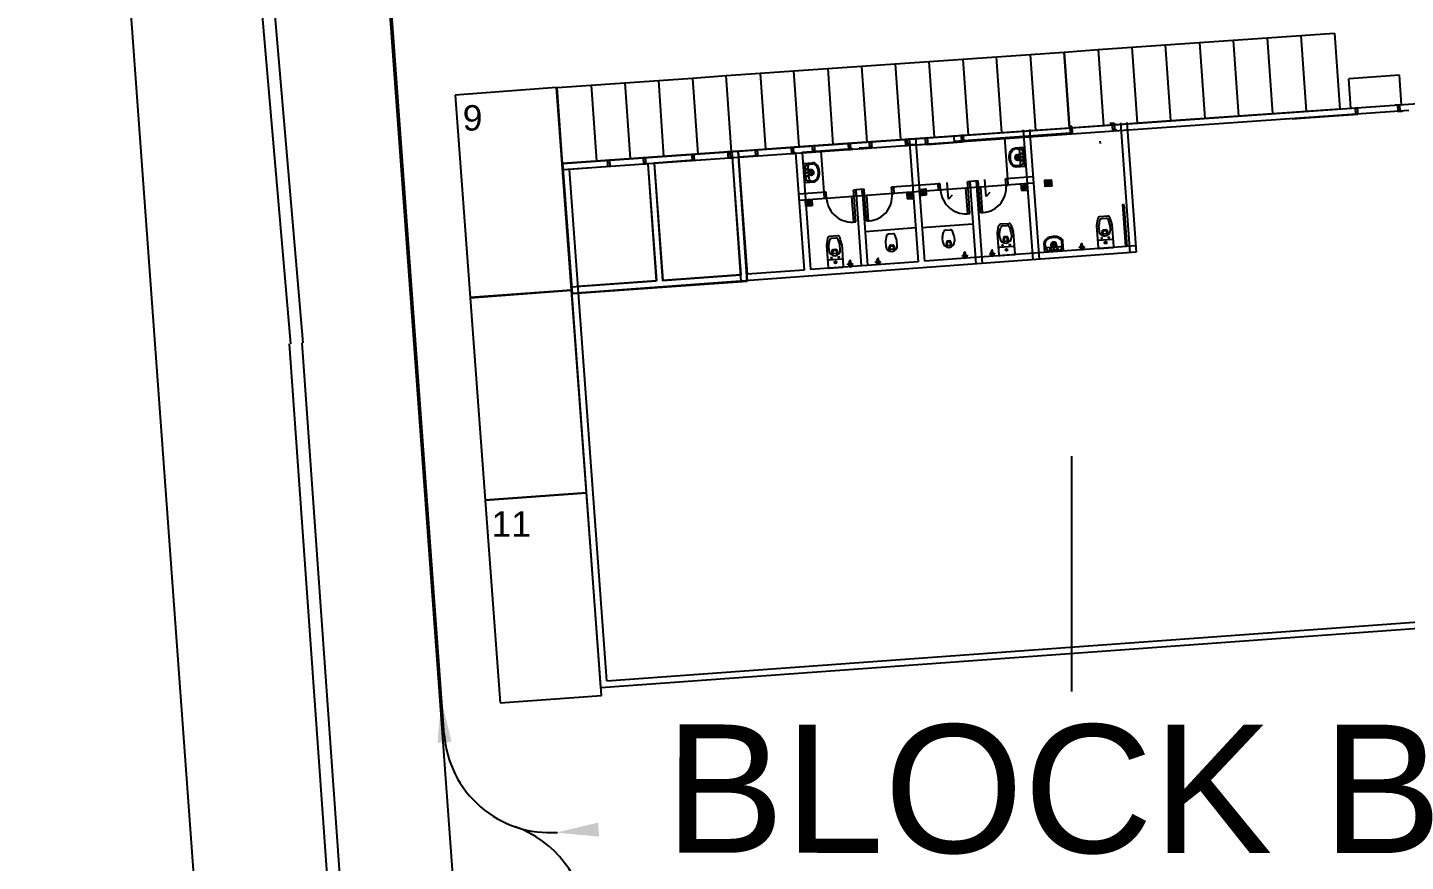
# Model space of a CAD drawing. Extents: x 134044 to 2458691, y -1196082 to 3409924.
# Drawn here: x 134202.12 to 134243.31, y 153733.9 to 153758.83 of the extents above; entities that cross this region are included whole.
import ezdxf

# ---------------------------------------------------------------- set-up
doc = ezdxf.new("R2010")
doc.units = 0
doc.linetypes.add('HIDDEN', pattern=[0.375, 0.25, -0.125])
for name, color, linetype in [('$DRAIN', 5, 'CONTINUOUS'), ('$LOTMLK', 7, 'CONTINUOUS'), ('000_-_ARCHITECT', 251, 'CONTINUOUS'), ('000_-_BORDER', 7, 'CONTINUOUS'), ('000_-_BORDER_BGN', 7, 'CONTINUOUS'), ('000_-_LABEL', 7, 'CONTINUOUS'), ('000_-_PARKING', 7, 'CONTINUOUS'), ('000_-_SETBACK_LINE', 6, 'CONTINUOUS'), ('000_-_TRAFIK', 7, 'HIDDEN'), ('1', 251, 'CONTINUOUS'), ('MIMIC_SIZE', 7, 'CONTINUOUS'), ('SANITARY', 4, 'CONTINUOUS')]:
    doc.layers.add(name, color=color, linetype=linetype)
doc.styles.get("Standard").update_dxf_attribs({"font": 'arial.ttf'})

msp = doc.modelspace()

# ---------------------------------------------------------------- linework, layer by layer
at = {"layer": '$DRAIN', "color": 0, "linetype": 'BYBLOCK'}
for p, q in [((134209.982, 153749.37), (134206.273, 153792.601)), ((134210.36, 153749.403), (134206.651, 153792.633)), ((134213.991, 153692.356), (134209.948, 153749.373)), ((134214.331, 153692.943), (134210.326, 153749.4))]:
    msp.add_line(p, q, dxfattribs=at)
at = {"layer": '$LOTMLK', "color": 0, "linetype": 'BYBLOCK'}
msp.add_line((134211.481, 153673.018), (134202.116, 153801.794), dxfattribs=at)
at = {"layer": '000_-_ARCHITECT', "color": 0, "linetype": 'BYBLOCK'}
for p, q in [((134240.182, 153758.594), (134241.192, 153758.665)), ((134241.192, 153758.665), (134241.351, 153756.391)), ((134234.119, 153758.17), (134235.13, 153758.24)), ((134235.13, 153758.24), (134236.14, 153758.311)), ((134235.13, 153758.24), (134235.289, 153755.967)), ((134236.14, 153758.311), (134237.151, 153758.382)), ((134236.299, 153756.038), (134236.14, 153758.311)), ((134237.151, 153758.382), (134238.161, 153758.452)), ((134237.151, 153758.382), (134237.31, 153756.108)), ((134238.161, 153758.452), (134239.171, 153758.523)), ((134238.161, 153758.452), (134238.32, 153756.179)), ((134239.171, 153758.523), (134240.182, 153758.594)), ((134239.171, 153758.523), (134239.331, 153756.25)), ((134240.182, 153758.594), (134240.341, 153756.32)), ((134228.057, 153757.745), (134229.067, 153757.816)), ((134229.067, 153757.816), (134231.088, 153757.957)), ((134229.226, 153755.542), (134229.067, 153757.816)), ((134230.078, 153757.887), (134230.237, 153755.613)), ((134231.088, 153757.957), (134232.098, 153758.028)), ((134231.247, 153755.684), (134231.088, 153757.957)), ((134232.098, 153758.028), (134233.109, 153758.099)), ((134232.258, 153755.755), (134232.098, 153758.028)), ((134233.109, 153758.099), (134234.119, 153758.17)), ((134233.268, 153755.825), (134233.109, 153758.099)), ((134233.109, 153758.099), (134233.268, 153755.825)), ((134234.119, 153758.17), (134234.278, 153755.896)), ((134218.112, 153754.764), (134256.803, 153757.473)), ((134221.994, 153757.321), (134223.005, 153757.392)), ((134223.005, 153757.392), (134224.015, 153757.462)), ((134223.164, 153755.118), (134223.005, 153757.392)), ((134224.015, 153757.462), (134225.026, 153757.533)), ((134224.015, 153757.462), (134224.174, 153755.189)), ((134225.026, 153757.533), (134226.036, 153757.604)), ((134225.185, 153755.26), (134225.026, 153757.533)), ((134226.036, 153757.604), (134227.046, 153757.674)), ((134226.036, 153757.604), (134226.195, 153755.33)), ((134227.046, 153757.674), (134228.057, 153757.745)), ((134227.046, 153757.674), (134227.206, 153755.401)), ((134228.057, 153757.745), (134228.216, 153755.472)), ((134243.134, 153757.404), (134241.618, 153757.298)), ((134243.196, 153756.52), (134243.134, 153757.404)), ((134217.953, 153757.038), (134218.963, 153757.109)), ((134218.112, 153754.764), (134217.953, 153757.038)), ((134218.963, 153757.109), (134219.974, 153757.179)), ((134218.963, 153757.109), (134219.122, 153754.835)), ((134219.974, 153757.179), (134220.984, 153757.25)), ((134219.974, 153757.179), (134220.133, 153754.906)), ((134220.984, 153757.25), (134221.994, 153757.321)), ((134221.143, 153754.977), (134220.984, 153757.25)), ((134221.994, 153757.321), (134222.153, 153755.047)), ((134241.68, 153756.414), (134241.618, 153757.298)), ((134243.409, 153756.345), (134218.126, 153754.575)), ((134238.32, 153756.179), (134237.31, 153756.108)), ((134239.331, 153756.25), (134238.32, 153756.179)), ((134240.341, 153756.32), (134239.331, 153756.25)), ((134240.178, 153756.119), (134241.883, 153756.238)), ((134241.351, 153756.391), (134240.341, 153756.32)), ((134241.87, 153756.427), (134241.806, 153756.423)), ((134241.806, 153756.423), (134241.82, 153756.234)), ((134241.883, 153756.238), (134241.82, 153756.234)), ((134241.87, 153756.427), (134241.883, 153756.238)), ((134243.069, 153756.511), (134243.006, 153756.507)), ((134243.133, 153756.516), (134243.069, 153756.511)), ((134243.069, 153756.511), (134243.083, 153756.322)), ((134243.083, 153756.322), (134243.209, 153756.331)), ((134243.146, 153756.326), (134243.083, 153756.322)), ((134243.133, 153756.516), (134243.146, 153756.326)), ((134243.196, 153756.52), (134243.196, 153756.518)), ((134232.258, 153755.755), (134231.247, 153755.684)), ((134231.884, 153755.769), (134232.168, 153751.886)), ((134232.074, 153755.783), (134232.357, 153751.9)), ((134233.268, 153755.825), (134232.258, 153755.755)), ((134236.299, 153756.038), (134233.268, 153755.825)), ((134233.337, 153755.875), (134233.273, 153755.87)), ((134233.273, 153755.87), (134233.287, 153755.681)), ((134233.337, 153755.875), (134233.35, 153755.685)), ((134234.536, 153755.962), (134234.473, 153755.958)), ((134234.599, 153755.967), (134234.536, 153755.962)), ((134234.536, 153755.962), (134234.55, 153755.773)), ((134234.55, 153755.773), (134234.676, 153755.782)), ((134234.599, 153755.967), (134234.613, 153755.777)), ((134234.599, 153755.967), (134234.613, 153755.777)), ((134234.662, 153755.972), (134234.663, 153755.969)), ((134234.789, 153755.981), (134235.072, 153752.098)), ((134234.978, 153755.995), (134235.261, 153752.112)), ((134237.31, 153756.108), (134236.299, 153756.038)), ((134239.925, 153756.101), (134240.178, 153756.119)), ((134229.574, 153755.567), (134218.112, 153754.764)), ((134226.195, 153755.33), (134225.185, 153755.26)), ((134227.206, 153755.401), (134226.195, 153755.33)), ((134226.646, 153755.362), (134226.583, 153755.357)), ((134226.709, 153755.366), (134226.646, 153755.362)), ((134226.646, 153755.362), (134226.659, 153755.172)), ((134226.709, 153755.366), (134226.722, 153755.177)), ((134228.216, 153755.472), (134227.206, 153755.401)), ((134227.34, 153755.41), (134227.277, 153755.406)), ((134227.277, 153755.406), (134227.291, 153755.217)), ((134227.339, 153755.437), (134227.352, 153755.248)), ((134227.34, 153755.41), (134227.354, 153755.221)), ((134229.226, 153755.542), (134228.216, 153755.472)), ((134228.351, 153755.481), (134228.288, 153755.477)), ((134228.414, 153755.486), (134228.351, 153755.481)), ((134228.351, 153755.481), (134228.364, 153755.292)), ((134228.414, 153755.486), (134228.427, 153755.296)), ((134228.475, 153755.52), (134228.744, 153751.827)), ((134228.489, 153755.331), (134228.678, 153755.345)), ((134228.664, 153755.534), (134228.934, 153751.84)), ((134229.027, 153755.338), (134228.68, 153755.314)), ((134229.014, 153755.528), (134228.951, 153755.523)), ((134228.951, 153755.523), (134228.964, 153755.334)), ((134229.027, 153755.338), (134228.964, 153755.334)), ((134229.014, 153755.528), (134229.027, 153755.338)), ((134229.027, 153755.338), (134230.038, 153755.409)), ((134230.237, 153755.613), (134229.226, 153755.542)), ((134229.801, 153755.617), (134229.815, 153755.428)), ((134229.815, 153755.428), (134233.287, 153755.681)), ((134230.024, 153755.598), (134229.961, 153755.594)), ((134230.087, 153755.603), (134230.024, 153755.598)), ((134230.024, 153755.598), (134230.038, 153755.409)), ((134230.164, 153755.418), (134230.038, 153755.409)), ((134230.101, 153755.413), (134230.038, 153755.409)), ((134230.087, 153755.603), (134230.101, 153755.413)), ((134231.247, 153755.684), (134230.237, 153755.613)), ((134231.42, 153754.307), (134231.33, 153755.538)), ((134233.35, 153755.685), (134233.287, 153755.681)), ((134234.176, 153755.428), (134234.181, 153755.365)), ((134220.133, 153754.906), (134219.122, 153754.835)), ((134222.153, 153755.047), (134220.133, 153754.906)), ((134220.583, 153754.937), (134220.457, 153754.929)), ((134220.52, 153754.933), (134220.533, 153754.744)), ((134220.583, 153754.937), (134220.597, 153754.748)), ((134222.036, 153755.039), (134221.973, 153755.035)), ((134221.973, 153755.035), (134221.986, 153754.845)), ((134222.036, 153755.039), (134222.049, 153754.85)), ((134223.164, 153755.118), (134222.153, 153755.047)), ((134223.046, 153755.11), (134222.983, 153755.105)), ((134223.109, 153755.114), (134223.046, 153755.11)), ((134223.046, 153755.11), (134223.059, 153754.92)), ((134223.059, 153754.935), (134223.943, 153754.999)), ((134223.185, 153754.944, 0), (134223.059, 153754.935, 0)), ((134223.186, 153754.929), (134223.059, 153754.92)), ((134223.123, 153754.925), (134223.059, 153754.92)), ((134223.109, 153755.114), (134223.123, 153754.925)), ((134225.185, 153755.26), (134223.164, 153755.118)), ((134223.172, 153755.119), (134223.444, 153751.235)), ((134223.185, 153754.944), (134223.441, 153751.44)), ((134223.362, 153755.132), (134223.634, 153751.248)), ((134223.943, 153754.999, 0), (134223.375, 153754.958, 0)), ((134223.944, 153754.982), (134223.375, 153754.942)), ((134223.375, 153754.958), (134223.63, 153751.454)), ((134223.93, 153755.172), (134223.867, 153755.167)), ((134223.867, 153755.167), (134223.88, 153754.978)), ((134223.944, 153754.982), (134223.88, 153754.978)), ((134223.93, 153755.172), (134223.944, 153754.982)), ((134224.941, 153755.242), (134224.878, 153755.238)), ((134225.004, 153755.247), (134224.941, 153755.242)), ((134224.941, 153755.242), (134224.954, 153755.053)), ((134225.079, 153755.082, 0), (134224.953, 153755.073, 0)), ((134225.08, 153755.062), (134224.954, 153755.053)), ((134225.017, 153755.057), (134224.954, 153755.053)), ((134225.004, 153755.247), (134225.017, 153755.057)), ((134225.079, 153755.082), (134225.335, 153751.578)), ((134226.784, 153755.207, 0), (134225.269, 153755.096, 0)), ((134225.269, 153755.096), (134225.524, 153751.592)), ((134226.785, 153755.181), (134225.27, 153755.075)), ((134225.649, 153755.102), (134225.27, 153755.075)), ((134225.635, 153755.291), (134225.572, 153755.287)), ((134225.572, 153755.287), (134225.585, 153755.097)), ((134225.649, 153755.102), (134225.585, 153755.097)), ((134225.635, 153755.291), (134225.649, 153755.102)), ((134225.927, 153753.906), (134225.837, 153755.137)), ((134226.784, 153755.207, 0), (134226.658, 153755.197, 0)), ((134226.785, 153755.181), (134226.659, 153755.172)), ((134226.722, 153755.177), (134226.659, 153755.172)), ((134227.352, 153755.248, 0), (134226.973, 153755.22, 0)), ((134227.354, 153755.221), (134226.975, 153755.194)), ((134227.354, 153755.221), (134227.291, 153755.217)), ((134228.49, 153755.301), (134228.364, 153755.292)), ((134228.427, 153755.296), (134228.364, 153755.292)), ((134219.122, 153754.835), (134218.112, 153754.764)), ((134219.255, 153739.095), (134218.112, 153754.764)), ((134219.523, 153754.677, 0), (134218.315, 153754.589, 0)), ((134219.434, 153739.299), (134218.319, 153754.589)), ((134219.51, 153754.862), (134219.447, 153754.858)), ((134219.447, 153754.858), (134219.46, 153754.668)), ((134219.523, 153754.673), (134219.46, 153754.668)), ((134219.51, 153754.862), (134219.523, 153754.673)), ((134220.533, 153754.751), (134222.049, 153754.861)), ((134220.66, 153754.76, 0), (134220.533, 153754.751, 0)), ((134220.66, 153754.752), (134220.533, 153754.744)), ((134220.597, 153754.748), (134220.533, 153754.744)), ((134220.66, 153754.76), (134220.915, 153751.256)), ((134220.66, 153754.752), (134220.905, 153751.248)), ((134222.049, 153754.861, 0), (134220.849, 153754.774, 0)), ((134222.049, 153754.85), (134220.849, 153754.766)), ((134220.849, 153754.774), (134221.105, 153751.27)), ((134220.849, 153754.766), (134221.094, 153751.261)), ((134222.049, 153754.85), (134221.986, 153754.845)), ((134232.191, 153754.173), (134225.183, 153753.662)), ((134229.399, 153754.16), (134227.947, 153754.054)), ((134229.399, 153754.16), (134229.336, 153754.155)), ((134229.35, 153753.965), (134229.336, 153754.155)), ((134229.413, 153753.97), (134229.399, 153754.16)), ((134229.647, 153753.697, 0), (134229.61, 153754.201, 0)), ((134230.536, 153754.242), (134230.22, 153754.219)), ((134230.283, 153754.224), (134230.22, 153754.219)), ((134230.234, 153754.03), (134230.22, 153754.219)), ((134230.297, 153754.035), (134230.283, 153754.224)), ((134230.283, 153754.224), (134230.463, 153751.762)), ((134230.473, 153754.238), (134230.536, 153754.242)), ((134230.473, 153754.238), (134230.652, 153751.775)), ((134230.605, 153753.295), (134230.536, 153754.242)), ((134230.773, 153753.779, 0), (134230.736, 153754.283, 0)), ((134232.177, 153754.362), (134231.357, 153754.302)), ((134231.357, 153754.302), (134231.42, 153754.307)), ((134231.37, 153754.113), (134231.357, 153754.302)), ((134231.37, 153754.113), (134231.434, 153754.117)), ((134231.434, 153754.117), (134231.42, 153754.307)), ((134225.99, 153753.911), (134225.169, 153753.851)), ((134225.99, 153753.911), (134225.927, 153753.906)), ((134225.941, 153753.717), (134225.927, 153753.906)), ((134226.004, 153753.721), (134225.941, 153753.717)), ((134226.004, 153753.721), (134225.99, 153753.911)), ((134226.825, 153753.781), (134226.761, 153753.777)), ((134226.817, 153753.015), (134226.761, 153753.777)), ((134226.874, 153753.975), (134226.811, 153753.971)), ((134226.825, 153753.781), (134226.811, 153753.971)), ((134226.888, 153753.786), (134226.825, 153753.781)), ((134226.88, 153753.024), (134226.825, 153753.781)), ((134227.126, 153753.994), (134226.874, 153753.975)), ((134226.874, 153753.975), (134227.04, 153751.702)), ((134226.888, 153753.786), (134226.874, 153753.975)), ((134227.063, 153753.989), (134227.126, 153753.994)), ((134227.063, 153753.989), (134227.229, 153751.716)), ((134227.077, 153753.8), (134227.063, 153753.989)), ((134227.077, 153753.8), (134227.14, 153753.804)), ((134227.14, 153753.804), (134227.126, 153753.994)), ((134227.195, 153753.047), (134227.14, 153753.804)), ((134227.259, 153753.048), (134227.203, 153753.809)), ((134227.947, 153754.054), (134228.01, 153754.058)), ((134227.961, 153753.864), (134227.947, 153754.054)), ((134227.961, 153753.864), (134228.024, 153753.869)), ((134228.024, 153753.869), (134228.01, 153754.058)), ((134229.413, 153753.97), (134229.35, 153753.965)), ((134229.756, 153753.817, 0), (134229.647, 153753.697, 0)), ((134230.234, 153754.03), (134230.171, 153754.025)), ((134230.226, 153753.264), (134230.171, 153754.025)), ((134230.297, 153754.035), (134230.234, 153754.03)), ((134230.289, 153753.272), (134230.234, 153754.03)), ((134230.487, 153754.048), (134230.55, 153754.053)), ((134230.55, 153754.053), (134230.613, 153754.058)), ((134230.668, 153753.296), (134230.613, 153754.058)), ((134230.882, 153753.899, 0), (134230.773, 153753.779, 0)), ((134234.848, 153753.541), (134234.886, 153753.544)), ((134234.848, 153753.541, 0), (134234.94, 153752.279, 0)), ((134234.886, 153753.544, 0), (134234.978, 153752.281, 0)), ((134228.671, 153752.837), (134227.155, 153752.726)), ((134228.86, 153752.851), (134230.375, 153752.961)), ((134227.767, 153752.432), (134227.777, 153752.291)), ((134227.793, 153752.598), (134227.768, 153752.447)), ((134227.994, 153752.661), (134227.851, 153752.65)), ((134228.105, 153752.472), (134228.058, 153752.617)), ((134228.118, 153752.316), (134228.108, 153752.457)), ((134229.482, 153752.416), (134229.472, 153752.556)), ((134229.473, 153752.571), (134229.498, 153752.722)), ((134229.556, 153752.774), (134229.698, 153752.785)), ((134229.612, 153752.417), (134229.595, 153752.436)), ((134229.688, 153752.45, 0), (134229.614, 153752.444, 0)), ((134229.69, 153752.431, 0), (134229.615, 153752.425, 0)), ((134229.69, 153752.425, 0), (134229.616, 153752.419, 0)), ((134229.694, 153752.423), (134229.709, 153752.444)), ((134229.728, 153752.306, 0), (134229.697, 153752.42, 0)), ((134229.741, 153752.282, 0), (134229.703, 153752.422, 0)), ((134229.758, 153752.293, 0), (134229.721, 153752.427, 0)), ((134229.763, 153752.741), (134229.81, 153752.596)), ((134229.813, 153752.581), (134229.823, 153752.44)), ((134235.261, 153752.112), (134218.395, 153750.881)), ((134227.864, 153752.155, 0), (134227.88, 153752.292, 0)), ((134227.882, 153752.146, 0), (134227.899, 153752.29, 0)), ((134227.9, 153752.192, 0), (134227.882, 153752.146, 0)), ((134227.907, 153752.293), (134227.89, 153752.311)), ((134227.891, 153752.172, 0), (134227.905, 153752.289, 0)), ((134228.011, 153752.201, 0), (134227.9, 153752.192, 0)), ((134227.909, 153752.32, 0), (134227.984, 153752.325, 0)), ((134227.911, 153752.301, 0), (134227.985, 153752.306, 0)), ((134227.911, 153752.295, 0), (134227.986, 153752.3, 0)), ((134227.96, 153752.133), (134227.96, 153752.133)), ((134227.99, 153752.299), (134228.004, 153752.32)), ((134227.992, 153752.296, 0), (134228.024, 153752.179, 0)), ((134227.998, 153752.297, 0), (134228.036, 153752.157, 0)), ((134228.036, 153752.157, 0), (134228.011, 153752.201, 0)), ((134228.016, 153752.302, 0), (134228.053, 153752.169, 0)), ((134235.248, 153752.301), (134228.934, 153751.84)), ((134229.585, 153752.417, 0), (134229.568, 153752.279, 0)), ((134229.604, 153752.414, 0), (134229.586, 153752.271, 0)), ((134229.586, 153752.271, 0), (134229.605, 153752.317, 0)), ((134229.61, 153752.414, 0), (134229.595, 153752.294, 0)), ((134229.605, 153752.317, 0), (134229.716, 153752.325, 0)), ((134229.665, 153752.258), (134229.665, 153752.258)), ((134229.716, 153752.325, 0), (134229.741, 153752.282, 0)), ((134228.744, 153751.827), (134225.524, 153751.592)), ((134220.905, 153751.248), (134218.381, 153751.071)), ((134220.915, 153751.256), (134218.571, 153751.085)), ((134223.431, 153751.424), (134221.094, 153751.261)), ((134223.441, 153751.44), (134221.105, 153751.27)), ((134225.335, 153751.578), (134223.63, 153751.454)), ((134219.255, 153739.095), (134257.913, 153741.904)), ((134219.434, 153739.299), (134244.495, 153741.119))]:
    msp.add_line(p, q, dxfattribs=at)
for centre, radius, start, end in [((134230.625, 153754.044, 0), 0.749, 268.497, 5.2643), ((134226.752, 153753.762, 0), 0.749, 183.0783, 279.8455), ((134227.215, 153753.795, 0), 0.749, 268.497, 5.2643), ((134230.161, 153754.01, 0), 0.749, 183.0783, 279.8455), ((134227.83, 153752.437, 0), 0.0633, 170.4643, 184.1713), ((134227.856, 153752.587, 0), 0.0633, 94.1713, 170.4643), ((134227.998, 153752.597, 0), 0.0633, 17.8782, 94.1713), ((134228.045, 153752.452, 0), 0.0633, 4.1713, 17.8782), ((134229.535, 153752.561, 0), 0.0633, 170.4643, 184.1713), ((134229.653, 153752.428, 0), 0.171, 184.1713, 4.1713), ((134229.56, 153752.711, 0), 0.0633, 94.1713, 170.4643), ((134229.616, 153752.413, 0), 0.0317, 94.1713, 173.0611), ((134229.616, 153752.413, 0), 0.0127, 94.1713, 173.0611), ((134229.691, 153752.418, 0), 0.0317, 15.2815, 94.1713), ((134229.691, 153752.418, 0), 0.0127, 15.2815, 94.1713), ((134229.691, 153752.418, 0), 0.00633, 15.2815, 94.1713), ((134229.703, 153752.722, 0), 0.0633, 17.8782, 94.1713), ((134229.75, 153752.577, 0), 0.0633, 4.1713, 17.8782), ((134227.948, 153752.304, 0), 0.171, 184.1713, 4.1713), ((134227.912, 153752.288, 0), 0.0317, 94.1713, 173.0611), ((134227.912, 153752.288, 0), 0.0127, 94.1713, 173.0611), ((134227.912, 153752.288, 0), 0.00633, 94.1713, 173.0611), ((134227.986, 153752.294, 0), 0.0317, 15.2815, 94.1713), ((134227.986, 153752.294, 0), 0.0127, 15.2815, 94.1713), ((134227.986, 153752.294, 0), 0.00633, 15.2815, 94.1713), ((134229.616, 153752.413, 0), 0.00633, 94.1713, 173.0611)]:
    msp.add_arc(centre, radius, start, end, dxfattribs=at)
at = {"layer": '000_-_BORDER', "color": 0, "linetype": 'BYBLOCK'}
msp.add_line((134211.481, 153673.018), (134202.116, 153801.794), dxfattribs=at)
at = {"layer": '000_-_BORDER_BGN', "color": 0, "linetype": 'BYBLOCK'}
for p, q in [((134223.362, 153755.132), (134218.112, 153754.764)), ((134223.634, 153751.248), (134223.362, 153755.132)), ((134218.112, 153754.764), (134218.395, 153750.881)), ((134218.395, 153750.881), (134223.634, 153751.248))]:
    msp.add_line(p, q, dxfattribs=at)
at = {"layer": '000_-_PARKING', "color": 0, "linetype": 'BYBLOCK'}
for p, q in [((134217.928, 153757.036), (134214.897, 153756.812)), ((134219.271, 153738.861), (134217.928, 153757.036)), ((134214.897, 153756.812), (134216.241, 153738.637)), ((134218.375, 153750.979), (134215.345, 153750.755)), ((134215.345, 153750.751), (134218.376, 153750.975)), ((134218.823, 153744.922), (134215.793, 153744.698)), ((134215.793, 153744.694), (134218.823, 153744.918)), ((134216.241, 153738.637), (134219.271, 153738.861))]:
    msp.add_line(p, q, dxfattribs=at)
at = {"layer": '000_-_SETBACK_LINE', "color": 0, "linetype": 'BYBLOCK'}
msp.add_line((134210.655, 153790.794), (134218.62, 153681.274), dxfattribs=at)
at = {"layer": '000_-_TRAFIK', "color": 0, "linetype": 'BYBLOCK'}
msp.add_line((134214.573, 153737.693), (134210.822, 153789.261), dxfattribs=at)
for centre, start, end in [((134217.73, 153737.923), 184.1596, 274.1603), ((134215.652, 153731.943), 4.1485, 70.8421)]:
    msp.add_arc(centre, 3.165, start, end, dxfattribs=at)
for points in [[(134214.371, 153737.447), (134214.489, 153738.725), (134214.792, 153737.478)], [(134219.173, 153735.059), (134217.926, 153734.758), (134219.204, 153734.638)]]:
    msp.add_solid(points, dxfattribs=at)
at = {"layer": '1', "color": 0, "linetype": 'BYBLOCK'}
for p, q in [((134230.099, 153752.012, 0), (134230.065, 153752.01, 0)), ((134230.066, 153751.991, 0), (134230.065, 153752.01, 0)), ((134230.119, 153752.042, 0), (134230.115, 153752.097, 0)), ((134230.137, 153752.114, 0), (134230.129, 153752.113, 0)), ((134230.157, 153752.045, 0), (134230.153, 153752.1, 0)), ((134230.182, 153752.018, 0), (134230.216, 153752.021, 0)), ((134230.217, 153752.002, 0), (134230.216, 153752.021, 0)), ((134230.913, 153752.072, 0), (134230.879, 153752.069, 0)), ((134230.88, 153752.05, 0), (134230.879, 153752.069, 0)), ((134230.914, 153752.052, 0), (134230.88, 153752.05, 0)), ((134230.933, 153752.102, 0), (134230.929, 153752.156, 0)), ((134230.942, 153751.987, 0), (134230.939, 153752.026, 0)), ((134230.951, 153752.173, 0), (134230.943, 153752.173, 0)), ((134230.972, 153752.104, 0), (134230.968, 153752.159, 0)), ((134230.98, 153751.99, 0), (134230.977, 153752.028, 0)), ((134230.996, 153752.078, 0), (134231.03, 153752.08, 0)), ((134230.997, 153752.058, 0), (134231.032, 153752.061, 0)), ((134231.032, 153752.061, 0), (134231.03, 153752.08, 0)), ((134233.593, 153752.267, 0), (134233.559, 153752.265, 0)), ((134233.561, 153752.245, 0), (134233.559, 153752.265, 0)), ((134233.595, 153752.248, 0), (134233.561, 153752.245, 0)), ((134233.614, 153752.297, 0), (134233.61, 153752.352, 0)), ((134233.622, 153752.182, 0), (134233.619, 153752.221, 0)), ((134233.661, 153752.185, 0), (134233.622, 153752.182, 0)), ((134233.632, 153752.369, 0), (134233.624, 153752.368, 0)), ((134233.652, 153752.3, 0), (134233.648, 153752.355, 0)), ((134233.661, 153752.185, 0), (134233.658, 153752.224, 0)), ((134233.677, 153752.273, 0), (134233.711, 153752.276, 0)), ((134233.678, 153752.254, 0), (134233.712, 153752.256, 0)), ((134233.712, 153752.256, 0), (134233.711, 153752.276, 0)), ((134226.669, 153751.762, 0), (134226.635, 153751.76, 0)), ((134226.637, 153751.74, 0), (134226.635, 153751.76, 0)), ((134226.671, 153751.743, 0), (134226.637, 153751.74, 0)), ((134226.69, 153751.792, 0), (134226.686, 153751.847, 0)), ((134226.698, 153751.677, 0), (134226.695, 153751.716, 0)), ((134226.698, 153751.677, 0), (134226.737, 153751.68, 0)), ((134226.7, 153751.863, 0), (134226.708, 153751.864, 0)), ((134226.728, 153751.795, 0), (134226.724, 153751.85, 0)), ((134226.737, 153751.68, 0), (134226.734, 153751.719, 0)), ((134226.753, 153751.768, 0), (134226.787, 153751.771, 0)), ((134226.754, 153751.749, 0), (134226.788, 153751.751, 0)), ((134226.788, 153751.751, 0), (134226.787, 153751.771, 0)), ((134227.502, 153751.823, 0), (134227.468, 153751.82, 0)), ((134227.469, 153751.801, 0), (134227.468, 153751.82, 0)), ((134227.503, 153751.804, 0), (134227.469, 153751.801, 0)), ((134227.522, 153751.853, 0), (134227.518, 153751.908, 0)), ((134227.53, 153751.738, 0), (134227.527, 153751.777, 0)), ((134227.569, 153751.741, 0), (134227.53, 153751.738, 0)), ((134227.54, 153751.925, 0), (134227.532, 153751.924, 0)), ((134227.56, 153751.856, 0), (134227.556, 153751.91, 0)), ((134227.569, 153751.741, 0), (134227.566, 153751.78, 0)), ((134227.585, 153751.829, 0), (134227.619, 153751.831, 0)), ((134227.586, 153751.81, 0), (134227.62, 153751.812, 0)), ((134227.62, 153751.812, 0), (134227.619, 153751.831, 0)), ((134230.1, 153751.993, 0), (134230.066, 153751.991, 0)), ((134230.127, 153751.928, 0), (134230.124, 153751.966, 0)), ((134230.166, 153751.93, 0), (134230.127, 153751.928, 0)), ((134230.166, 153751.93, 0), (134230.163, 153751.969, 0)), ((134230.183, 153751.999, 0), (134230.217, 153752.002, 0)), ((134230.98, 153751.99, 0), (134230.942, 153751.987, 0))]:
    msp.add_line(p, q, dxfattribs=at)
for centre, radius in [((134230.141, 153752.006, 0), 0.0427), ((134230.141, 153752.006, 0), 0.0228), ((134230.955, 153752.065, 0), 0.0427), ((134230.955, 153752.065, 0), 0.0228), ((134233.636, 153752.261, 0), 0.0427), ((134233.636, 153752.261, 0), 0.0228), ((134226.712, 153751.756, 0), 0.0427), ((134226.712, 153751.756, 0), 0.0228), ((134227.544, 153751.816, 0), 0.0427), ((134227.544, 153751.816, 0), 0.0228)]:
    msp.add_circle(centre, radius, dxfattribs=at)
for centre, start, end in [((134230.13, 153752.098, 0), 94.1713, 184.1713), ((134230.138, 153752.099, 0), 4.1713, 94.1713), ((134230.944, 153752.158, 0), 94.1713, 184.1713), ((134230.953, 153752.158, 0), 4.1713, 94.1713), ((134233.625, 153752.353, 0), 94.1713, 184.1713), ((134233.633, 153752.354, 0), 4.1713, 94.1713), ((134226.701, 153751.848, 0), 94.1713, 184.1713), ((134226.709, 153751.849, 0), 4.1713, 94.1713), ((134227.533, 153751.909, 0), 94.1713, 184.1713), ((134227.541, 153751.909, 0), 4.1713, 94.1713)]:
    msp.add_arc(centre, 0.0152, start, end, dxfattribs=at)
at = {"layer": 'MIMIC_SIZE', "color": 1}
msp.add_line((134233.331, 153738.977), (134233.331, 153746.015), dxfattribs=at)
at = {"layer": 'SANITARY', "color": 0, "linetype": 'BYBLOCK'}
for p, q in [((134231.891, 153755.245, 0), (134231.628, 153755.226, 0)), ((134231.752, 153755.205, 0), (134231.63, 153755.196, 0)), ((134231.707, 153755.027, 0), (134231.779, 153755.032, 0)), ((134231.709, 153754.998, 0), (134231.782, 153755.004, 0)), ((134231.71, 153754.988, 0), (134231.782, 153754.994, 0)), ((134231.716, 153754.907, 0), (134231.788, 153754.913, 0)), ((134231.717, 153754.897, 0), (134231.789, 153754.903, 0)), ((134231.72, 153755.031, 0), (134231.779, 153755.035, 0)), ((134231.733, 153754.986, 0), (134231.783, 153754.99, 0)), ((134231.738, 153754.913, 0), (134231.788, 153754.917, 0)), ((134231.804, 153754.772, 0), (134231.777, 153755.135, 0)), ((134231.779, 153755.032, 0), (134231.779, 153755.035, 0)), ((134231.779, 153755.032, 0), (134231.783, 153754.99, 0)), ((134231.788, 153754.917, 0), (134231.791, 153754.874, 0)), ((134231.901, 153754.83, 0), (134231.882, 153755.092, 0)), ((134231.932, 153754.679, 0), (134231.891, 153755.245, 0)), ((134225.325, 153754.766, 0), (134225.587, 153754.785, 0)), ((134225.366, 153754.201, 0), (134225.325, 153754.766, 0)), ((134225.375, 153754.354, 0), (134225.356, 153754.616, 0)), ((134225.48, 153754.31, 0), (134225.453, 153754.674, 0)), ((134225.525, 153754.579, 0), (134225.465, 153754.574, 0)), ((134225.466, 153754.572, 0), (134225.465, 153754.574, 0)), ((134225.538, 153754.577, 0), (134225.466, 153754.572, 0)), ((134225.466, 153754.572, 0), (134225.469, 153754.529, 0)), ((134225.468, 153754.746, 0), (134225.589, 153754.755, 0)), ((134225.54, 153754.548, 0), (134225.468, 153754.543, 0)), ((134225.541, 153754.538, 0), (134225.469, 153754.533, 0)), ((134225.518, 153754.533, 0), (134225.469, 153754.529, 0)), ((134231.788, 153754.699, 0), (134231.667, 153754.691, 0)), ((134231.932, 153754.679, 0), (134231.669, 153754.66, 0)), ((134231.719, 153754.869, 0), (134231.791, 153754.874, 0)), ((134231.732, 153754.867, 0), (134231.791, 153754.871, 0)), ((134225.366, 153754.201, 0), (134225.628, 153754.22, 0)), ((134225.524, 153754.46, 0), (134225.474, 153754.456, 0)), ((134225.547, 153754.458, 0), (134225.474, 153754.452, 0)), ((134225.474, 153754.456, 0), (134225.477, 153754.413, 0)), ((134225.547, 153754.447, 0), (134225.475, 153754.442, 0)), ((134225.549, 153754.419, 0), (134225.477, 153754.413, 0)), ((134225.537, 153754.415, 0), (134225.477, 153754.411, 0)), ((134225.505, 153754.241, 0), (134225.626, 153754.25, 0)), ((134231.866, 153754.079, 0), (134231.912, 153754.083, 0)), ((134231.867, 153754.069, 0), (134231.913, 153754.072, 0)), ((134231.881, 153754.101, 0), (134231.911, 153754.103, 0)), ((134231.882, 153754.09, 0), (134231.911, 153754.093, 0)), ((134231.941, 153754.105, 0), (134231.911, 153754.103, 0)), ((134231.941, 153754.095, 0), (134231.911, 153754.093, 0)), ((134231.958, 153754.086, 0), (134231.912, 153754.083, 0)), ((134231.959, 153754.076, 0), (134231.913, 153754.072, 0)), ((134232.58, 153754.179, 0), (134232.631, 153754.183, 0)), ((134232.581, 153754.169, 0), (134232.631, 153754.173, 0)), ((134232.583, 153754.2, 0), (134232.629, 153754.203, 0)), ((134232.584, 153754.189, 0), (134232.63, 153754.193, 0)), ((134232.586, 153754.159, 0), (134232.632, 153754.163, 0)), ((134232.587, 153754.149, 0), (134232.633, 153754.152, 0)), ((134232.598, 153754.221, 0), (134232.628, 153754.223, 0)), ((134232.598, 153754.211, 0), (134232.628, 153754.213, 0)), ((134232.604, 153754.14, 0), (134232.633, 153754.142, 0)), ((134232.604, 153754.13, 0), (134232.634, 153754.132, 0)), ((134232.657, 153754.225, 0), (134232.628, 153754.223, 0)), ((134232.658, 153754.215, 0), (134232.628, 153754.213, 0)), ((134232.675, 153754.206, 0), (134232.629, 153754.203, 0)), ((134232.676, 153754.196, 0), (134232.63, 153754.193, 0)), ((134232.681, 153754.186, 0), (134232.631, 153754.183, 0)), ((134232.682, 153754.176, 0), (134232.631, 153754.173, 0)), ((134232.678, 153754.166, 0), (134232.632, 153754.163, 0)), ((134232.679, 153754.156, 0), (134232.633, 153754.152, 0)), ((134232.663, 153754.145, 0), (134232.633, 153754.142, 0)), ((134232.664, 153754.134, 0), (134232.634, 153754.132, 0)), ((134228.454, 153753.81, 0), (134228.504, 153753.814, 0)), ((134228.455, 153753.8, 0), (134228.505, 153753.804, 0)), ((134228.457, 153753.831, 0), (134228.503, 153753.834, 0)), ((134228.457, 153753.82, 0), (134228.503, 153753.824, 0)), ((134228.46, 153753.79, 0), (134228.506, 153753.793, 0)), ((134228.46, 153753.78, 0), (134228.506, 153753.783, 0)), ((134228.471, 153753.852, 0), (134228.501, 153753.854, 0)), ((134228.472, 153753.842, 0), (134228.502, 153753.844, 0)), ((134228.477, 153753.771, 0), (134228.507, 153753.773, 0)), ((134228.478, 153753.761, 0), (134228.508, 153753.763, 0)), ((134228.531, 153753.856, 0), (134228.501, 153753.854, 0)), ((134228.532, 153753.846, 0), (134228.502, 153753.844, 0)), ((134228.549, 153753.837, 0), (134228.503, 153753.834, 0)), ((134228.55, 153753.827, 0), (134228.503, 153753.824, 0)), ((134228.554, 153753.817, 0), (134228.504, 153753.814, 0)), ((134228.555, 153753.807, 0), (134228.505, 153753.804, 0)), ((134228.552, 153753.797, 0), (134228.506, 153753.793, 0)), ((134228.553, 153753.787, 0), (134228.506, 153753.783, 0)), ((134228.537, 153753.775, 0), (134228.507, 153753.773, 0)), ((134228.538, 153753.765, 0), (134228.508, 153753.763, 0)), ((134228.828, 153753.905, 0), (134228.878, 153753.909, 0)), ((134228.829, 153753.895, 0), (134228.879, 153753.899, 0)), ((134228.83, 153753.926, 0), (134228.877, 153753.929, 0)), ((134228.831, 153753.916, 0), (134228.877, 153753.919, 0)), ((134228.833, 153753.885, 0), (134228.88, 153753.889, 0)), ((134228.834, 153753.875, 0), (134228.88, 153753.879, 0)), ((134228.845, 153753.947, 0), (134228.875, 153753.949, 0)), ((134228.846, 153753.937, 0), (134228.876, 153753.939, 0)), ((134228.851, 153753.866, 0), (134228.881, 153753.869, 0)), ((134228.852, 153753.856, 0), (134228.882, 153753.859, 0)), ((134228.905, 153753.952, 0), (134228.875, 153753.949, 0)), ((134228.906, 153753.942, 0), (134228.876, 153753.939, 0)), ((134228.923, 153753.933, 0), (134228.877, 153753.929, 0)), ((134228.924, 153753.923, 0), (134228.877, 153753.919, 0)), ((134228.928, 153753.913, 0), (134228.878, 153753.909, 0)), ((134228.929, 153753.903, 0), (134228.879, 153753.899, 0)), ((134228.926, 153753.892, 0), (134228.88, 153753.889, 0)), ((134228.926, 153753.882, 0), (134228.88, 153753.879, 0)), ((134228.911, 153753.871, 0), (134228.881, 153753.869, 0)), ((134228.912, 153753.861, 0), (134228.882, 153753.859, 0)), ((134231.863, 153754.059, 0), (134231.914, 153754.062, 0)), ((134231.864, 153754.049, 0), (134231.914, 153754.052, 0)), ((134231.869, 153754.039, 0), (134231.915, 153754.042, 0)), ((134231.87, 153754.029, 0), (134231.916, 153754.032, 0)), ((134231.887, 153754.02, 0), (134231.917, 153754.022, 0)), ((134231.888, 153754.01, 0), (134231.917, 153754.012, 0)), ((134231.964, 153754.066, 0), (134231.914, 153754.062, 0)), ((134231.965, 153754.056, 0), (134231.914, 153754.052, 0)), ((134231.961, 153754.045, 0), (134231.915, 153754.042, 0)), ((134231.962, 153754.035, 0), (134231.916, 153754.032, 0)), ((134231.946, 153754.024, 0), (134231.917, 153754.022, 0)), ((134231.947, 153754.014, 0), (134231.917, 153754.012, 0)), ((134225.423, 153753.589, 0), (134225.474, 153753.593, 0)), ((134225.424, 153753.579, 0), (134225.474, 153753.583, 0)), ((134225.426, 153753.609, 0), (134225.472, 153753.613, 0)), ((134225.427, 153753.599, 0), (134225.473, 153753.603, 0)), ((134225.429, 153753.569, 0), (134225.475, 153753.572, 0)), ((134225.43, 153753.559, 0), (134225.476, 153753.562, 0)), ((134225.441, 153753.631, 0), (134225.471, 153753.633, 0)), ((134225.442, 153753.621, 0), (134225.471, 153753.623, 0)), ((134225.447, 153753.55, 0), (134225.477, 153753.552, 0)), ((134225.447, 153753.54, 0), (134225.477, 153753.542, 0)), ((134225.501, 153753.635, 0), (134225.471, 153753.633, 0)), ((134225.501, 153753.625, 0), (134225.471, 153753.623, 0)), ((134225.518, 153753.616, 0), (134225.472, 153753.613, 0)), ((134225.519, 153753.606, 0), (134225.473, 153753.603, 0)), ((134225.524, 153753.596, 0), (134225.474, 153753.593, 0)), ((134225.525, 153753.586, 0), (134225.474, 153753.583, 0)), ((134225.521, 153753.576, 0), (134225.475, 153753.572, 0)), ((134225.522, 153753.566, 0), (134225.476, 153753.562, 0)), ((134225.506, 153753.554, 0), (134225.477, 153753.552, 0)), ((134225.507, 153753.544, 0), (134225.477, 153753.542, 0)), ((134231.134, 153752.823, 0), (134231.148, 153752.906, 0)), ((134231.177, 153752.696, 0), (134231.203, 153752.846, 0)), ((134231.206, 153752.958, 0), (134231.448, 153752.976, 0)), ((134231.26, 153752.899, 0), (134231.403, 153752.909, 0)), ((134231.468, 153752.866, 0), (134231.515, 153752.72, 0)), ((134231.513, 153752.932, 0), (134231.539, 153752.852, 0)), ((134231.539, 153752.852, 0), (134231.578, 153752.729, 0)), ((134234.073, 153752.903, 0), (134234.121, 153752.251, 0)), ((134234.095, 153753.039, 0), (134234.074, 153752.911, 0)), ((134234.109, 153753.122, 0), (134234.095, 153753.039, 0)), ((134234.137, 153752.897, 0), (134234.148, 153752.756, 0)), ((134234.163, 153753.062, 0), (134234.138, 153752.912, 0)), ((134234.409, 153753.192, 0), (134234.167, 153753.174, 0)), ((134234.364, 153753.125, 0), (134234.221, 153753.115, 0)), ((134234.475, 153752.936, 0), (134234.429, 153753.081, 0)), ((134234.499, 153753.068, 0), (134234.474, 153753.148, 0)), ((134234.489, 153752.781, 0), (134234.478, 153752.921, 0)), ((134234.539, 153752.945, 0), (134234.499, 153753.068, 0)), ((134234.588, 153752.285, 0), (134234.541, 153752.937, 0)), ((134226.02, 153752.45, 0), (134225.999, 153752.322, 0)), ((134226.034, 153752.533, 0), (134226.02, 153752.45, 0)), ((134226.088, 153752.473, 0), (134226.063, 153752.323, 0)), ((134226.334, 153752.603, 0), (134226.092, 153752.585, 0)), ((134226.289, 153752.536, 0), (134226.146, 153752.526, 0)), ((134226.4, 153752.347, 0), (134226.354, 153752.493, 0)), ((134226.424, 153752.479, 0), (134226.399, 153752.559, 0)), ((134226.464, 153752.356, 0), (134226.424, 153752.479, 0)), ((134231.113, 153752.695, 0), (134231.134, 153752.823, 0)), ((134231.16, 153752.035, 0), (134231.113, 153752.687, 0)), ((134231.187, 153752.54, 0), (134231.177, 153752.681, 0)), ((134231.317, 153752.542, 0), (134231.299, 153752.56, 0)), ((134231.399, 153752.548, 0), (134231.414, 153752.568, 0)), ((134231.518, 153752.706, 0), (134231.528, 153752.565, 0)), ((134231.58, 153752.722, 0), (134231.627, 153752.069, 0)), ((134233.049, 153752.3, 0), (134233.04, 153752.421, 0)), ((134233.09, 153752.16, 0), (134233.07, 153752.423, 0)), ((134234.136, 153752.474, 0), (134234.54, 153752.503, 0)), ((134234.208, 153752.534, 0), (134234.246, 153752.537, 0)), ((134234.226, 153752.554, 0), (134234.229, 153752.516, 0)), ((134234.277, 153752.758, 0), (134234.26, 153752.776, 0)), ((134234.33, 153752.598, 0), (134234.33, 153752.598, 0)), ((134234.36, 153752.764, 0), (134234.374, 153752.784, 0)), ((134234.461, 153752.552, 0), (134234.423, 153752.55, 0)), ((134234.44, 153752.57, 0), (134234.443, 153752.532, 0)), ((134225.998, 153752.314, 0), (134226.046, 153751.662, 0)), ((134226.062, 153752.308, 0), (134226.073, 153752.167, 0)), ((134226.203, 153752.169, 0), (134226.185, 153752.187, 0)), ((134226.256, 153752.009, 0), (134226.256, 153752.009, 0)), ((134226.285, 153752.175, 0), (134226.3, 153752.195, 0)), ((134226.414, 153752.192, 0), (134226.403, 153752.333, 0)), ((134226.513, 153751.696, 0), (134226.466, 153752.349, 0)), ((134231.58, 153752.287, 0), (134231.176, 153752.258, 0)), ((134231.598, 153752.035, 0), (134231.194, 153752.005, 0)), ((134231.247, 153752.318, 0), (134231.285, 153752.321, 0)), ((134231.265, 153752.338, 0), (134231.268, 153752.3, 0)), ((134231.37, 153752.382, 0), (134231.37, 153752.382, 0)), ((134231.5, 153752.336, 0), (134231.462, 153752.334, 0)), ((134231.48, 153752.354, 0), (134231.482, 153752.316, 0)), ((134232.524, 153752.119, 0), (134232.505, 153752.382, 0)), ((134233.09, 153752.16, 0), (134232.524, 153752.119, 0)), ((134232.544, 153752.263, 0), (134232.535, 153752.384, 0)), ((134232.98, 153752.274, 0), (134232.616, 153752.248, 0)), ((134232.937, 153752.17, 0), (134232.674, 153752.15, 0)), ((134232.711, 153752.32, 0), (134232.716, 153752.26, 0)), ((134232.713, 153752.333, 0), (134232.718, 153752.26, 0)), ((134232.718, 153752.26, 0), (134232.716, 153752.26, 0)), ((134232.718, 153752.26, 0), (134232.761, 153752.263, 0)), ((134232.742, 153752.335, 0), (134232.747, 153752.262, 0)), ((134232.752, 153752.335, 0), (134232.757, 153752.263, 0)), ((134232.758, 153752.313, 0), (134232.761, 153752.263, 0)), ((134232.83, 153752.318, 0), (134232.834, 153752.269, 0)), ((134232.833, 153752.341, 0), (134232.838, 153752.269, 0)), ((134232.834, 153752.269, 0), (134232.877, 153752.272, 0)), ((134232.843, 153752.342, 0), (134232.848, 153752.27, 0)), ((134232.872, 153752.344, 0), (134232.877, 153752.272, 0)), ((134232.875, 153752.332, 0), (134232.879, 153752.272, 0)), ((134234.155, 153752.221, 0), (134234.559, 153752.251, 0)), ((134226.062, 153751.885, 0), (134226.466, 153751.914, 0)), ((134226.08, 153751.632, 0), (134226.484, 153751.662, 0)), ((134226.133, 153751.945, 0), (134226.171, 153751.948, 0)), ((134226.151, 153751.965, 0), (134226.154, 153751.928, 0)), ((134226.386, 153751.963, 0), (134226.348, 153751.961, 0)), ((134226.366, 153751.981, 0), (134226.368, 153751.943, 0))]:
    msp.add_line(p, q, dxfattribs=at)
for points in [[(134231.669, 153754.66), (134231.634, 153754.663), (134231.598, 153754.677), (134231.565, 153754.701), (134231.535, 153754.734), (134231.509, 153754.775), (134231.489, 153754.823), (134231.475, 153754.875), (134231.467, 153754.93), (134231.466, 153754.985), (134231.473, 153755.039), (134231.486, 153755.089), (134231.506, 153755.134), (134231.531, 153755.171), (134231.56, 153755.199), (134231.593, 153755.218), (134231.628, 153755.226)], [(134231.667, 153754.691), (134231.637, 153754.693), (134231.608, 153754.706), (134231.58, 153754.727), (134231.555, 153754.757), (134231.533, 153754.794), (134231.516, 153754.836), (134231.504, 153754.883), (134231.497, 153754.932), (134231.497, 153754.982), (134231.502, 153755.03), (134231.513, 153755.074), (134231.529, 153755.114), (134231.549, 153755.147), (134231.574, 153755.172), (134231.601, 153755.189), (134231.63, 153755.196)], [(134231.291, 153752.395), (134231.309, 153752.441), (134231.421, 153752.449), (134231.446, 153752.406)], [(134233.07, 153752.423), (134233.062, 153752.458), (134233.044, 153752.491), (134233.015, 153752.521), (134232.978, 153752.546), (134232.934, 153752.565), (134232.884, 153752.578), (134232.83, 153752.585), (134232.774, 153752.584), (134232.719, 153752.577), (134232.667, 153752.563), (134232.619, 153752.542), (134232.578, 153752.516), (134232.545, 153752.486), (134232.521, 153752.453), (134232.508, 153752.418), (134232.505, 153752.382)], [(134233.04, 153752.421), (134233.033, 153752.45), (134233.017, 153752.477), (134232.991, 153752.502), (134232.958, 153752.523), (134232.919, 153752.539), (134232.874, 153752.549), (134232.826, 153752.555), (134232.776, 153752.554), (134232.727, 153752.547), (134232.681, 153752.535), (134232.638, 153752.518), (134232.601, 153752.497), (134232.571, 153752.471), (134232.55, 153752.443), (134232.538, 153752.414), (134232.535, 153752.384)], [(134234.407, 153752.622), (134234.382, 153752.665), (134234.27, 153752.657), (134234.252, 153752.611)], [(134226.332, 153752.033), (134226.307, 153752.076), (134226.195, 153752.068), (134226.177, 153752.022)]]:
    msp.add_lwpolyline(points, dxfattribs=at)
at = {"layer": 'SANITARY', "color": 0, "linetype": 'BYBLOCK', "extrusion": (-3.45043e-13, 4.73107e-12, -1)}
for points in [[(-134225.628, 153754.22), (-134225.664, 153754.228), (-134225.696, 153754.246), (-134225.726, 153754.275), (-134225.751, 153754.312), (-134225.77, 153754.356), (-134225.784, 153754.407), (-134225.79, 153754.46), (-134225.79, 153754.516), (-134225.782, 153754.571), (-134225.768, 153754.623), (-134225.748, 153754.671), (-134225.722, 153754.712), (-134225.692, 153754.745), (-134225.658, 153754.769), (-134225.623, 153754.783), (-134225.587, 153754.785)], [(-134225.626, 153754.25), (-134225.655, 153754.257), (-134225.683, 153754.274), (-134225.707, 153754.299), (-134225.728, 153754.332), (-134225.744, 153754.371), (-134225.755, 153754.416), (-134225.76, 153754.464), (-134225.759, 153754.514), (-134225.753, 153754.563), (-134225.741, 153754.609), (-134225.724, 153754.652), (-134225.702, 153754.689), (-134225.677, 153754.719), (-134225.649, 153754.74), (-134225.619, 153754.752), (-134225.589, 153754.755)]]:
    msp.add_lwpolyline(points, dxfattribs=at)
at = {"layer": 'SANITARY', "color": 0, "linetype": 'BYBLOCK'}
for points in [[(134231.826, 153753.956), (134232.016, 153753.969), (134232.002, 153754.159), (134231.812, 153754.145)], [(134232.733, 153754.09), (134232.543, 153754.076), (134232.529, 153754.265), (134232.719, 153754.279)], [(134225.576, 153753.5), (134225.386, 153753.486), (134225.372, 153753.675), (134225.562, 153753.689)], [(134228.417, 153753.707), (134228.606, 153753.721), (134228.592, 153753.91), (134228.403, 153753.896)], [(134228.98, 153753.816), (134228.791, 153753.802), (134228.777, 153753.992), (134228.966, 153754.006)]]:
    msp.add_lwpolyline(points, close=True, dxfattribs=at)
for points in [[(134231.462, 153752.418), (134231.426, 153752.551, 0.358494), (134231.393, 153752.574), (134231.319, 153752.569, 0.358494), (134231.29, 153752.541), (134231.273, 153752.404)], [(134231.446, 153752.406), (134231.408, 153752.546, 0.358494), (134231.394, 153752.555), (134231.32, 153752.55, 0.358494), (134231.309, 153752.539), (134231.291, 153752.395)], [(134231.433, 153752.43), (134231.402, 153752.544, 0.358494), (134231.395, 153752.549), (134231.321, 153752.543, 0.358494), (134231.315, 153752.538), (134231.3, 153752.418)], [(134234.234, 153752.62), (134234.25, 153752.757, -0.358494), (134234.279, 153752.785), (134234.354, 153752.79, -0.358494), (134234.387, 153752.767), (134234.423, 153752.633)], [(134234.252, 153752.611), (134234.269, 153752.755, -0.358494), (134234.281, 153752.766), (134234.355, 153752.771, -0.358494), (134234.368, 153752.762), (134234.407, 153752.622)], [(134234.261, 153752.636), (134234.276, 153752.754, -0.358494), (134234.281, 153752.759), (134234.356, 153752.765, -0.358494), (134234.362, 153752.76), (134234.394, 153752.644)], [(134226.159, 153752.031), (134226.175, 153752.168, -0.358494), (134226.205, 153752.196), (134226.279, 153752.201, -0.358494), (134226.312, 153752.178), (134226.348, 153752.045)], [(134226.177, 153752.022), (134226.194, 153752.166, -0.358494), (134226.206, 153752.177), (134226.28, 153752.182, -0.358494), (134226.293, 153752.173), (134226.332, 153752.033)], [(134226.186, 153752.047), (134226.201, 153752.165, -0.358494), (134226.206, 153752.17), (134226.281, 153752.176, -0.358494), (134226.287, 153752.171), (134226.319, 153752.055)]]:
    msp.add_lwpolyline(points, format="xyb", dxfattribs=at)
for centre, radius in [((134231.72, 153754.948, 0), 0.0355), ((134231.72, 153754.948, 0), 0.0233), ((134231.838, 153755.061, 0), 0.0162), ((134231.846, 153754.958, 0), 0.0182), ((134231.846, 153754.958, 0), 0.00355), ((134225.403, 153754.591, 0), 0.0162), ((134225.411, 153754.488, 0), 0.0182), ((134225.411, 153754.488, 0), 0.00355), ((134225.537, 153754.497, 0), 0.0355), ((134225.537, 153754.497, 0), 0.0233), ((134231.853, 153754.855, 0), 0.0162), ((134225.418, 153754.385, 0), 0.0162), ((134231.914, 153754.057, 0), 0.0633), ((134232.631, 153754.178, 0), 0.0633), ((134228.505, 153753.809, 0), 0.0633), ((134228.878, 153753.904, 0), 0.0633), ((134225.474, 153753.588, 0), 0.0633), ((134234.227, 153752.535, 0), 0.0127), ((134234.345, 153752.4, 0), 0.0317), ((134234.345, 153752.4, 0), 0.0253), ((134234.442, 153752.551, 0), 0.0127), ((134231.266, 153752.319, 0), 0.0127), ((134231.384, 153752.184, 0), 0.0317), ((134231.384, 153752.184, 0), 0.0253), ((134231.481, 153752.335, 0), 0.0127), ((134232.699, 153752.198, 0), 0.0162), ((134232.793, 153752.332, 0), 0.0355), ((134232.793, 153752.332, 0), 0.0233), ((134232.802, 153752.205, 0), 0.0182), ((134232.802, 153752.205, 0), 0.00355), ((134232.905, 153752.213, 0), 0.0162), ((134226.152, 153751.946, 0), 0.0127), ((134226.27, 153751.811, 0), 0.0317), ((134226.27, 153751.811, 0), 0.0253), ((134226.367, 153751.962, 0), 0.0127)]:
    msp.add_circle(centre, radius, dxfattribs=at)
for centre, radius, start, end in [((134231.713, 153754.948, 0), 0.0795, 94.1713, 274.1713), ((134231.726, 153754.949, 0), 0.082, 110.0781, 258.2644), ((134231.713, 153754.948, 0), 0.0506, 94.1713, 274.1713), ((134231.713, 153754.948, 0), 0.0405, 94.1713, 274.1713), ((134231.726, 153754.949, 0), 0.082, 94.1713, 110.0781), ((134231.736, 153754.95, 0), 0.0365, 94.1713, 274.1713), ((134231.706, 153755.13, 0), 0.0709, 4.1713, 94.1713), ((134231.76, 153755.083, 0), 0.122, 4.1713, 94.1713), ((134225.477, 153754.625, 0), 0.122, 94.1713, 184.1713), ((134225.524, 153754.679, 0), 0.0709, 94.1713, 184.1713), ((134225.521, 153754.496, 0), 0.0365, 274.1713, 94.1713), ((134225.531, 153754.497, 0), 0.082, 78.2644, 94.1713), ((134225.544, 153754.498, 0), 0.0795, 274.1713, 94.1713), ((134225.544, 153754.498, 0), 0.0506, 274.1713, 94.1713), ((134225.544, 153754.498, 0), 0.0405, 274.1713, 94.1713), ((134225.531, 153754.497, 0), 0.082, 290.0781, 78.2644), ((134231.726, 153754.949, 0), 0.082, 258.2644, 274.1713), ((134231.733, 153754.767, 0), 0.0709, 274.1713, 4.1713), ((134231.78, 153754.821, 0), 0.122, 274.1713, 4.1713), ((134225.496, 153754.362, 0), 0.122, 184.1713, 274.1713), ((134225.55, 153754.316, 0), 0.0709, 184.1713, 274.1713), ((134225.531, 153754.497, 0), 0.082, 274.1713, 290.0781), ((134231.866, 153754.074, 0), 0.00506, 94.1713, 274.1713), ((134231.881, 153754.096, 0), 0.00506, 94.1713, 274.1713), ((134231.941, 153754.1, 0), 0.00506, 274.1713, 94.1713), ((134231.959, 153754.081, 0), 0.00506, 274.1713, 94.1713), ((134232.581, 153754.174, 0), 0.00506, 94.1713, 274.1713), ((134232.583, 153754.195, 0), 0.00506, 94.1713, 274.1713), ((134232.586, 153754.154, 0), 0.00506, 94.1713, 274.1713), ((134232.598, 153754.216, 0), 0.00506, 94.1713, 274.1713), ((134232.604, 153754.135, 0), 0.00506, 94.1713, 274.1713), ((134232.658, 153754.22, 0), 0.00506, 274.1713, 94.1713), ((134232.664, 153754.139, 0), 0.00506, 274.1713, 94.1713), ((134232.676, 153754.201, 0), 0.00506, 274.1713, 94.1713), ((134232.679, 153754.161, 0), 0.00506, 274.1713, 94.1713), ((134232.681, 153754.181, 0), 0.00506, 274.1713, 94.1713), ((134228.454, 153753.805, 0), 0.00506, 94.1713, 274.1713), ((134228.457, 153753.825, 0), 0.00506, 94.1713, 274.1713), ((134228.46, 153753.785, 0), 0.00506, 94.1713, 274.1713), ((134228.472, 153753.847, 0), 0.00506, 94.1713, 274.1713), ((134228.478, 153753.766, 0), 0.00506, 94.1713, 274.1713), ((134228.531, 153753.851, 0), 0.00506, 274.1713, 94.1713), ((134228.537, 153753.77, 0), 0.00506, 274.1713, 94.1713), ((134228.549, 153753.832, 0), 0.00506, 274.1713, 94.1713), ((134228.552, 153753.792, 0), 0.00506, 274.1713, 94.1713), ((134228.555, 153753.812, 0), 0.00506, 274.1713, 94.1713), ((134228.828, 153753.9, 0), 0.00506, 94.1713, 274.1713), ((134228.831, 153753.921, 0), 0.00506, 94.1713, 274.1713), ((134228.834, 153753.88, 0), 0.00506, 94.1713, 274.1713), ((134228.846, 153753.942, 0), 0.00506, 94.1713, 274.1713), ((134228.852, 153753.861, 0), 0.00506, 94.1713, 274.1713), ((134228.905, 153753.947, 0), 0.00506, 274.1713, 94.1713), ((134228.911, 153753.866, 0), 0.00506, 274.1713, 94.1713), ((134228.923, 153753.928, 0), 0.00506, 274.1713, 94.1713), ((134228.926, 153753.887, 0), 0.00506, 274.1713, 94.1713), ((134228.929, 153753.908, 0), 0.00506, 274.1713, 94.1713), ((134231.864, 153754.054, 0), 0.00506, 94.1713, 274.1713), ((134231.869, 153754.034, 0), 0.00506, 94.1713, 274.1713), ((134231.887, 153754.015, 0), 0.00506, 94.1713, 274.1713), ((134231.947, 153754.019, 0), 0.00506, 274.1713, 94.1713), ((134231.962, 153754.04, 0), 0.00506, 274.1713, 94.1713), ((134231.964, 153754.061, 0), 0.00506, 274.1713, 94.1713), ((134225.424, 153753.584, 0), 0.00506, 94.1713, 274.1713), ((134225.426, 153753.604, 0), 0.00506, 94.1713, 274.1713), ((134225.429, 153753.564, 0), 0.00506, 94.1713, 274.1713), ((134225.441, 153753.626, 0), 0.00506, 94.1713, 274.1713), ((134225.447, 153753.545, 0), 0.00506, 94.1713, 274.1713), ((134225.501, 153753.63, 0), 0.00506, 274.1713, 94.1713), ((134225.507, 153753.549, 0), 0.00506, 274.1713, 94.1713), ((134225.519, 153753.611, 0), 0.00506, 274.1713, 94.1713), ((134225.522, 153753.571, 0), 0.00506, 274.1713, 94.1713), ((134225.524, 153753.591, 0), 0.00506, 274.1713, 94.1713), ((134231.211, 153752.895, 0), 0.0633, 94.1713, 170.4643), ((134231.265, 153752.836, 0), 0.0633, 94.1713, 170.4643), ((134231.408, 153752.846, 0), 0.0633, 17.8782, 94.1713), ((134231.453, 153752.913, 0), 0.0633, 17.8782, 94.1713), ((134234.105, 153752.906, 0), 0.0317, 170.4643, 184.1713), ((134234.172, 153753.111, 0), 0.0633, 94.1713, 170.4643), ((134234.2, 153752.901, 0), 0.0633, 170.4643, 184.1713), ((134234.226, 153753.052, 0), 0.0633, 94.1713, 170.4643), ((134234.368, 153753.062, 0), 0.0633, 17.8782, 94.1713), ((134234.413, 153753.129, 0), 0.0633, 17.8782, 94.1713), ((134234.415, 153752.917, 0), 0.0633, 4.1713, 17.8782), ((134234.509, 153752.935, 0), 0.0317, 4.1713, 17.8782), ((134226.097, 153752.522, 0), 0.0633, 94.1713, 170.4643), ((134226.151, 153752.463, 0), 0.0633, 94.1713, 170.4643), ((134226.293, 153752.473, 0), 0.0633, 17.8782, 94.1713), ((134226.338, 153752.54, 0), 0.0633, 17.8782, 94.1713), ((134231.144, 153752.69, 0), 0.0317, 170.4643, 184.1713), ((134231.24, 153752.685, 0), 0.0633, 170.4643, 184.1713), ((134231.357, 153752.552, 0), 0.171, 184.1713, 274.1713), ((134231.357, 153752.552, 0), 0.171, 274.1713, 4.1713), ((134231.454, 153752.701, 0), 0.0633, 4.1713, 17.8782), ((134231.548, 153752.719, 0), 0.0317, 4.1713, 17.8782), ((134234.139, 153752.442, 0), 0.0317, 94.1713, 184.1713), ((134234.318, 153752.768, 0), 0.171, 184.1713, 274.1713), ((134234.318, 153752.768, 0), 0.171, 274.1713, 4.1713), ((134234.543, 153752.472, 0), 0.0317, 4.1713, 94.1713), ((134226.03, 153752.317, 0), 0.0317, 170.4643, 184.1713), ((134226.126, 153752.312, 0), 0.0633, 170.4643, 184.1713), ((134226.243, 153752.179, 0), 0.171, 184.1713, 274.1713), ((134226.243, 153752.179, 0), 0.171, 274.1713, 4.1713), ((134226.34, 153752.328, 0), 0.0633, 4.1713, 17.8782), ((134226.434, 153752.346, 0), 0.0317, 4.1713, 17.8782), ((134231.178, 153752.226, 0), 0.0317, 94.1713, 184.1713), ((134231.192, 153752.037, 0), 0.0317, 184.1713, 274.1713), ((134231.582, 153752.256, 0), 0.0317, 4.1713, 94.1713), ((134231.596, 153752.066, 0), 0.0317, 274.1713, 4.1713), ((134232.611, 153752.318, 0), 0.0709, 184.1713, 274.1713), ((134232.665, 153752.272, 0), 0.122, 184.1713, 274.1713), ((134232.793, 153752.326, 0), 0.082, 168.2644, 184.1713), ((134232.792, 153752.338, 0), 0.0795, 4.1713, 184.1713), ((134232.793, 153752.326, 0), 0.082, 20.0781, 168.2644), ((134232.792, 153752.338, 0), 0.0506, 4.1713, 184.1713), ((134232.792, 153752.338, 0), 0.0405, 4.1713, 184.1713), ((134232.794, 153752.316, 0), 0.0365, 4.1713, 184.1713), ((134232.793, 153752.326, 0), 0.082, 4.1713, 20.0781), ((134232.928, 153752.291, 0), 0.122, 274.1713, 4.1713), ((134232.975, 153752.345, 0), 0.0709, 274.1713, 4.1713), ((134234.153, 153752.253, 0), 0.0317, 184.1713, 274.1713), ((134234.557, 153752.282, 0), 0.0317, 274.1713, 4.1713), ((134226.064, 153751.853, 0), 0.0317, 94.1713, 184.1713), ((134226.078, 153751.664, 0), 0.0317, 184.1713, 274.1713), ((134226.468, 153751.883, 0), 0.0317, 4.1713, 94.1713), ((134226.482, 153751.693, 0), 0.0317, 274.1713, 4.1713)]:
    msp.add_arc(centre, radius, start, end, dxfattribs=at)

# ---------------------------------------------------------------- texts
at = {"layer": '000_-_LABEL', "color": 0, "linetype": 'BYBLOCK'}
msp.add_text('BLOCK B', height=3.8367, rotation=359.9846, dxfattribs=at).set_placement((134221.166, 153734.155))
at = {"layer": '000_-_PARKING', "color": 0, "linetype": 'BYBLOCK'}
for s, height, p in [('9', 0.76, (134215.125, 153755.75)), ('11', 0.7597, (134215.985, 153743.608))]:
    msp.add_text(s, height=height, rotation=359.981, dxfattribs=at).set_placement(p)

doc.saveas('drawing.dxf')
